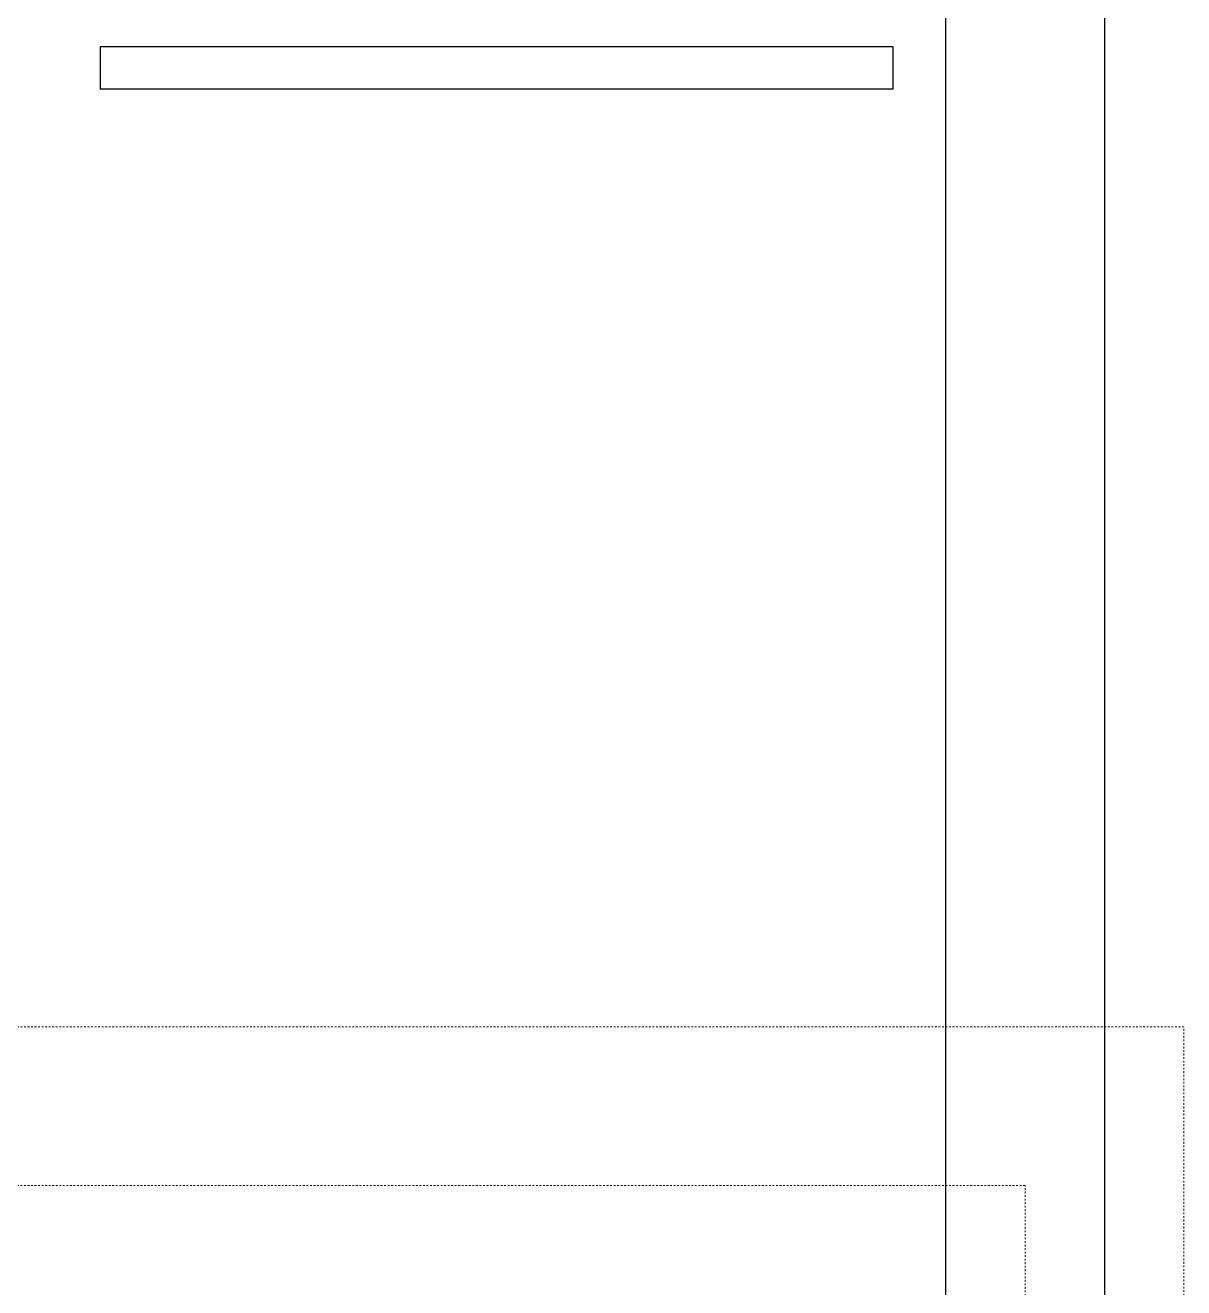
# Model space of a CAD drawing. Extents: x 225000 to 2157367, y 208400 to 840900.
# Drawn here: x 510955 to 512051, y 403139 to 404333 of the extents above; entities that cross this region are included whole.
import ezdxf

# ---------------------------------------------------------------- set-up
doc = ezdxf.new("R2010")
doc.units = 0
doc.header["$LTSCALE"] = 10
doc.linetypes.add('Data Center Layout_L20$0$HIDDENK1', pattern=[0.334, 0.167, -0.167])
doc.layers.add('Data Center Layout_L20$0$ARC', color=252, linetype='Continuous', lineweight=0)
doc.layers.add('XFDP20-DC-PH1$0$A-STAIR (PH1)', color=2, linetype='Continuous')

# ---------------------------------------------------------------- blocks, each defined once
blk = doc.blocks.new('Data Center Layout_L20')
blk.add_lwpolyline([(511825.59, 209827.31), (511975.59, 209827.31), (511975.59, 199802.31), (511825.59, 199802.31)], close=True)
at = {"layer": 'Data Center Layout_L20$0$ARC', "linetype": 'Data Center Layout_L20$0$HIDDENK1'}
for p, q in [((509824.59, 203385.31), (512050.59, 203385.31)), ((512050.59, 201010.31), (512050.59, 203385.31)), ((509824.59, 203235.31), (511900.59, 203235.31)), ((511900.59, 201160.31), (511900.59, 203235.31))]:
    blk.add_line(p, q, dxfattribs=at)
blk = doc.blocks.new('XFDP20-DC-PH1')
at = {"layer": 'XFDP20-DC-PH1$0$A-STAIR (PH1)'}
for p, q in [((511775.6, 204312.3), (511025.6, 204312.3, 0)), ((511025.6, 204312.3, 0), (511025.6, 204272.3, 0)), ((511775.6, 204272.3, 0), (511775.6, 204312.3)), ((511775.6, 204272.3, 0), (511025.6, 204272.3, 0))]:
    blk.add_line(p, q, dxfattribs=at)

msp = doc.modelspace()

# ---------------------------------------------------------------- block references
for name in ['Data Center Layout_L20', 'XFDP20-DC-PH1']:
    msp.add_blockref(name, (0, 200000))

doc.saveas('drawing.dxf')
